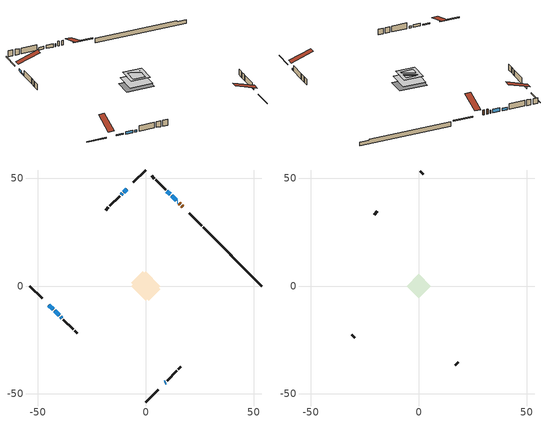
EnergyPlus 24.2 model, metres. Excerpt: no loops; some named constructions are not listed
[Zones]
conditioned space
 floor adiabatic (AdiabaticFloorConstruction): -6.73,0 0,6.73 6.73,0 0,-6.73 z0.61
 floor foundation (Slab1 construction): -6.79,1.5 -1.5,6.79 6.79,-1.5 1.5,-6.79 z-1.37
 wall outside (RimJoist1 construction): 0,-53.71 5.77,-47.94 / -53.71,0 -47.94,-5.77 / 0,53.71 -5.77,47.94 / 25.9,27.81 20.13,33.58 z0.61:0.91
 wall outside (AdiabaticWallConstruction 1): 17.09,36.62 16.58,37.13 / 15.92,37.79 15.46,38.25 z0.61:2.64
 wall outside (AdiabaticWallConstruction): 14.8,38.91 14.69,39.02 z0.61:1.83; -8.81,44.9 -10.21,43.5 / -42.19,-11.52 -40.09,-13.62 z0.61:1.63; 8.81,-44.9 9.21,-44.5 z0.61:1.17; -44.9,-8.81 -42.85,-10.86 z0.61:1.12; -10.87,42.84 -11.44,42.26 z0.61:0.97; -39.44,-14.27 -38.82,-14.89 z0.61:1.37; 14.03,39.68 11.99,41.72 z0.61:2.11; 11.33,42.38 9.82,43.89 z0.61:1.68
 wall outside (Wall1 construction): 9.86,-43.85 14.41,-39.3 / -38.17,-15.54 -33.62,-20.09 / -12.1,41.61 -16.64,37.06 / 9.16,44.55 4.62,49.09 z0.61:3.05
 wall outside (Wall2 construction): 15.06,-38.65 16.29,-37.42 / -32.97,-20.74 -31.74,-21.97 / -17.3,36.41 -18.53,35.18 / 3.96,49.75 2.73,50.98 z0.61:3.05
 wall foundation (FoundationWall1 construction): 26.55,27.16,-1.37 26.55,27.16,0.61 50.99,2.72,0.61 50.99,2.72,0.15 53.71,0,0.15 53.71,0,-1.37
 window (WindowConstruction 5): 14.8,38.91 14.69,39.02 z0.61:1.83
 window (WindowConstruction 4): -8.81,44.9 -10.21,43.5 z0.61:1.62
 window (WindowConstruction 6): 8.81,-44.9 9.21,-44.5 z0.61:1.17
 window (WindowConstruction 7): -44.9,-8.81 -42.85,-10.86 z0.61:1.12
 window (WindowConstruction 8): -10.87,42.84 -11.44,42.27 z0.61:0.97
 window (WindowConstruction): -42.19,-11.52 -40.09,-13.62 z0.61:1.62
 window (WindowConstruction 1): -39.44,-14.27 -38.83,-14.88 z0.61:1.37
 window (WindowConstruction 2): 14.03,39.68 11.99,41.72 z0.61:2.11
 window (WindowConstruction 3): 11.33,42.38 9.82,43.89 z0.61:1.68
 door (Door): 17.09,36.62 16.58,37.13 z0.61:2.64
 door (Door 1): 15.92,37.79 15.46,38.25 z0.61:2.64
 ceiling adiabatic (AdiabaticFloorConstruction): 0,-6.73 6.73,0 0,6.73 -6.73,0 z0.61
attic - vented
 floor to conditioned space (Floor1 construction Reversed): -3.69,0 0,3.69 3.69,0 0,-3.69 z3.05
 floor to conditioned space (Floor2 construction Reversed): -5.63,0 0,5.63 5.63,0 0,-5.63 z3.05
 wall outside (Wall3 construction): 16.95,-36.76 18.37,-35.34 / -31.08,-22.63 -29.66,-24.05 / -19.19,34.52 -20.61,33.1 / 2.07,51.63 0.66,53.05 z0.61:3.05
 roof outside (Roof1 construction): 8.15,-45.56,3.05 1.6,-39,6.14 -0.13,-40.73,6.14 6.43,-47.28,3.05; -45.56,-8.15,3.05 -39,-1.6,6.14 -40.73,0.13,6.14 -47.28,-6.43,3.05; -8.15,45.56,3.05 -1.6,39,6.14 0.13,40.73,6.14 -6.43,47.28,3.05; 17.74,35.97,3.05 11.19,29.41,6.14 12.91,27.69,6.14 19.47,34.24,3.05
[Material] Roughness=Rough; Thermal Absorptance=0.9
Name | Thickness {m} | Conductivity {W/m-K} | Density {kg/m3} | Specific Heat {J/kg-K} | Solar Absorptance | Visible Absorptance
ceiling loosefill ins | 0.169333 | 0.0480833 | 16.02 | 1046.75 | 0.7 | 0.7
ceiling stud and cavity | 0.1397 | 0.0764328 | 65.682 | 1177.47 | 0.7 | 0.7
ceiling stud and cavity 1 | 0.1397 | 0.558701 | 65.682 | 1177.47 | 0.7 | 0.7
gypsum board | 0.0127 | 0.160291 | 801 | 837.4 | 0.6 | 0.6
[Construction]
Floor1 construction: ceiling stud and cavity, gypsum board
Floor2 construction: ceiling loosefill ins, ceiling stud and cavity 1, gypsum board
[EnergyManagementSystem:OutputVariable] Type of Data in Variable=Summed; Update Frequency=ZoneTimestep
Name | EMS Variable | EMS Program or Subroutine | Units
Energy Management System Output Variable 1; Energy Management System Output Variable 45 | loads_htg_tot | total_loads_program | J
Energy Management System Output Variable 2; Energy Management System Output Variable 46 | loads_clg_tot | total_loads_program | J
Energy Management System Output Variable 3 | htg_unmet_hours | unmet_hours_program | hr
Energy Management System Output Variable 4 | clg_unmet_hours | unmet_hours_program | hr
Energy Management System Output Variable 5 | loads_htg_roofs | component_loads_program | J
Energy Management System Output Variable 6 | loads_htg_ceilings | component_loads_program | J
Energy Management System Output Variable 7 | loads_htg_walls | component_loads_program | J
Energy Management System Output Variable 8 | loads_htg_rim_joists | component_loads_program | J
Energy Management System Output Variable 9 | loads_htg_foundation_walls | component_loads_program | J
Energy Management System Output Variable 10 | loads_htg_doors | component_loads_program | J
Energy Management System Output Variable 11 | loads_htg_windows_conduction | component_loads_program | J
Energy Management System Output Variable 12 | loads_htg_windows_solar | component_loads_program | J
Energy Management System Output Variable 13 | loads_htg_skylights_conduction | component_loads_program | J
Energy Management System Output Variable 14 | loads_htg_skylights_solar | component_loads_program | J
Energy Management System Output Variable 15 | loads_htg_floors | component_loads_program | J
Energy Management System Output Variable 16 | loads_htg_slabs | component_loads_program | J
Energy Management System Output Variable 17 | loads_htg_internal_mass | component_loads_program | J
Energy Management System Output Variable 18 | loads_htg_infil | component_loads_program | J
Energy Management System Output Variable 19 | loads_htg_natvent | component_loads_program | J
Energy Management System Output Variable 20 | loads_htg_mechvent | component_loads_program | J
Energy Management System Output Variable 21 | loads_htg_whf | component_loads_program | J
Energy Management System Output Variable 22 | loads_htg_ducts | component_loads_program | J
Energy Management System Output Variable 23 | loads_htg_intgains | component_loads_program | J
Energy Management System Output Variable 24 | loads_htg_lighting | component_loads_program | J
Energy Management System Output Variable 25 | loads_clg_roofs | component_loads_program | J
Energy Management System Output Variable 26 | loads_clg_ceilings | component_loads_program | J
Energy Management System Output Variable 27 | loads_clg_walls | component_loads_program | J
Energy Management System Output Variable 28 | loads_clg_rim_joists | component_loads_program | J
Energy Management System Output Variable 29 | loads_clg_foundation_walls | component_loads_program | J
Energy Management System Output Variable 30 | loads_clg_doors | component_loads_program | J
Energy Management System Output Variable 31 | loads_clg_windows_conduction | component_loads_program | J
Energy Management System Output Variable 32 | loads_clg_windows_solar | component_loads_program | J
Energy Management System Output Variable 33 | loads_clg_skylights_conduction | component_loads_program | J
Energy Management System Output Variable 34 | loads_clg_skylights_solar | component_loads_program | J
Energy Management System Output Variable 35 | loads_clg_floors | component_loads_program | J
Energy Management System Output Variable 36 | loads_clg_slabs | component_loads_program | J
Energy Management System Output Variable 37 | loads_clg_internal_mass | component_loads_program | J
Energy Management System Output Variable 38 | loads_clg_infil | component_loads_program | J
Energy Management System Output Variable 39 | loads_clg_natvent | component_loads_program | J
Energy Management System Output Variable 40 | loads_clg_mechvent | component_loads_program | J
Energy Management System Output Variable 41 | loads_clg_whf | component_loads_program | J
Energy Management System Output Variable 42 | loads_clg_ducts | component_loads_program | J
Energy Management System Output Variable 43 | loads_clg_intgains | component_loads_program | J
Energy Management System Output Variable 44 | loads_clg_lighting | component_loads_program | J
[Schedule:Day:Interval]
interior lighting schedule day 3: No, 01:00, 0.0845455, 04:00, 0.0704545, 05:00, 0.0775, 06:00, 0.126818, 07:00, 0.211364, 08:00, 0.267727, 10:00, 0.288864, 11:00, 0.274773, 12:00, 0.260682, 13:00, 0.253636, 14:00, 0.246591, 15:00, 0.260682, 16:00, 0.288864, 17:00, 0.352273, 18:00, 0.457955, 19:00, 0.605909, 20:00, 0.746818, 21:00, 0.775, 22:00, 0.556591, 23:00, 0.281818, 24:00, 0.126818
interior lighting schedule day 4: No, 01:00, 0.0763636, 04:00, 0.0636364, 05:00, 0.07, 06:00, 0.114545, 07:00, 0.190909, 08:00, 0.241818, 10:00, 0.260909, 11:00, 0.248182, 12:00, 0.235455, 13:00, 0.229091, 14:00, 0.222727, 15:00, 0.235455, 16:00, 0.260909, 17:00, 0.318182, 18:00, 0.413636, 19:00, 0.547273, 20:00, 0.674545, 21:00, 0.7, 22:00, 0.502727, 23:00, 0.254545, 24:00, 0.114545
interior lighting schedule day 5: No, 01:00, 0.0727273, 04:00, 0.0606061, 05:00, 0.0666667, 06:00, 0.109091, 07:00, 0.181818, 08:00, 0.230303, 10:00, 0.248485, 11:00, 0.236364, 12:00, 0.224242, 13:00, 0.218182, 14:00, 0.212121, 15:00, 0.224242, 16:00, 0.248485, 17:00, 0.30303, 18:00, 0.393939, 19:00, 0.521212, 20:00, 0.642424, 21:00, 0.666667, 22:00, 0.478788, 23:00, 0.242424, 24:00, 0.109091
interior lighting schedule day 6: No, 01:00, 0.0745455, 04:00, 0.0621212, 05:00, 0.0683333, 06:00, 0.111818, 07:00, 0.186364, 08:00, 0.236061, 10:00, 0.254697, 11:00, 0.242273, 12:00, 0.229848, 13:00, 0.223636, 14:00, 0.217424, 15:00, 0.229848, 16:00, 0.254697, 17:00, 0.310606, 18:00, 0.403788, 19:00, 0.534242, 20:00, 0.658485, 21:00, 0.683333, 22:00, 0.490758, 23:00, 0.248485, 24:00, 0.111818
interior lighting schedule day 7: No, 01:00, 0.08, 04:00, 0.0666667, 05:00, 0.0733333, 06:00, 0.12, 07:00, 0.2, 08:00, 0.253333, 10:00, 0.273333, 11:00, 0.26, 12:00, 0.246667, 13:00, 0.24, 14:00, 0.233333, 15:00, 0.246667, 16:00, 0.273333, 17:00, 0.333333, 18:00, 0.433333, 19:00, 0.573333, 20:00, 0.706667, 21:00, 0.733333, 22:00, 0.526667, 23:00, 0.266667, 24:00, 0.12
interior lighting schedule day 8: No, 01:00, 0.0890909, 04:00, 0.0742424, 05:00, 0.0816667, 06:00, 0.133636, 07:00, 0.222727, 08:00, 0.282121, 10:00, 0.304394, 11:00, 0.289545, 12:00, 0.274697, 13:00, 0.267273, 14:00, 0.259848, 15:00, 0.274697, 16:00, 0.304394, 17:00, 0.371212, 18:00, 0.482576, 19:00, 0.638485, 20:00, 0.78697, 21:00, 0.816667, 22:00, 0.586515, 23:00, 0.29697, 24:00, 0.133636
interior lighting schedule day 9: No, 01:00, 0.0972727, 04:00, 0.0810606, 05:00, 0.0891667, 06:00, 0.145909, 07:00, 0.243182, 08:00, 0.30803, 10:00, 0.332348, 11:00, 0.316136, 12:00, 0.299924, 13:00, 0.291818, 14:00, 0.283712, 15:00, 0.299924, 16:00, 0.332348, 17:00, 0.405303, 18:00, 0.526894, 19:00, 0.697121, 20:00, 0.859242, 21:00, 0.891667, 22:00, 0.640379, 23:00, 0.324242, 24:00, 0.145909
interior lighting schedule day 10: No, 01:00, 0.105455, 04:00, 0.0878788, 05:00, 0.0966667, 06:00, 0.158182, 07:00, 0.263636, 08:00, 0.333939, 10:00, 0.360303, 11:00, 0.342727, 12:00, 0.325152, 13:00, 0.316364, 14:00, 0.307576, 15:00, 0.325152, 16:00, 0.360303, 17:00, 0.439394, 18:00, 0.571212, 19:00, 0.755758, 20:00, 0.931515, 21:00, 0.966667, 22:00, 0.694242, 23:00, 0.351515, 24:00, 0.158182
interior lighting schedule day 11: No, 01:00, 0.109091, 04:00, 0.0909091, 05:00, 0.1, 06:00, 0.163636, 07:00, 0.272727, 08:00, 0.345455, 10:00, 0.372727, 11:00, 0.354545, 12:00, 0.336364, 13:00, 0.327273, 14:00, 0.318182, 15:00, 0.336364, 16:00, 0.372727, 17:00, 0.454545, 18:00, 0.590909, 19:00, 0.781818, 20:00, 0.963636, 21:00, 1, 22:00, 0.718182, 23:00, 0.363636, 24:00, 0.163636
occupants schedule day: No, 05:00, 0.426829, 06:00, 0.719512, 07:00, 1, 08:00, 0.670732, 09:00, 0.329268, 14:00, 0.170732, 15:00, 0.231707, 16:00, 0.329268, 17:00, 0.5, 18:00, 0.670732, 19:00, 0.829268, 21:00, 1, 22:00, 0.853659, 23:00, 0.646341, 24:00, 0.426829
occupants schedule default day; clothes dryer schedule default day; cooking range schedule default day; misc plug loads schedule default day; general water use schedule default day; clothes dryer exhaust 0 schedule default day; cooling season schedule day; cooling season schedule day 2; cooling season schedule default day; exterior lighting schedule default day; natural vent schedule default day: No, 24:00, 0
clothes dryer schedule day; clothes dryer exhaust 0 schedule day: No, 01:00, 0.123457, 02:00, 0.0740741, 03:00, 0.0493827, 04:00, 0.0246914, 05:00, 0.0493827, 06:00, 0.0740741, 07:00, 0.197531, 08:00, 0.395062, 09:00, 0.592593, 10:00, 0.839506, 11:00, 0.962963, 12:00, 1, 13:00, 0.91358, 14:00, 0.82716, 15:00, 0.716049, 16:00, 0.753086, 17:00, 0.679012, 18:00, 0.666667, 20:00, 0.62963, 21:00, 0.641975, 22:00, 0.666667, 23:00, 0.54321, 24:00, 0.296296
cooking range schedule day: No, 05:00, 0.0597015, 06:00, 0.11194, 07:00, 0.171642, 08:00, 0.291045, 11:00, 0.343284, 12:00, 0.402985, 13:00, 0.462687, 14:00, 0.343284, 15:00, 0.291045, 16:00, 0.402985, 17:00, 0.567164, 18:00, 1, 19:00, 0.850746, 20:00, 0.432836, 21:00, 0.291045, 22:00, 0.231343, 23:00, 0.171642, 24:00, 0.11194
misc plug loads schedule day: No, 06:00, 0.705882, 07:00, 0.745098, 08:00, 0.803922, 15:00, 0.823529, 16:00, 0.862745, 17:00, 0.921569, 18:00, 0.980392, 19:00, 1, 20:00, 0.980392, 21:00, 0.941176, 22:00, 0.862745, 23:00, 0.784314, 24:00, 0.72549
general water use schedule day: No, 01:00, 0.315068, 03:00, 0.287671, 04:00, 0.342466, 05:00, 0.369863, 06:00, 0.520548, 07:00, 0.60274, 08:00, 0.534247, 10:00, 0.506849, 11:00, 0.465753, 14:00, 0.479452, 15:00, 0.534247, 16:00, 0.589041, 17:00, 0.69863, 18:00, 0.876712, 19:00, 0.890411, 20:00, 0.986301, 21:00, 1, 22:00, 0.863014, 23:00, 0.616438, 24:00, 0.465753
cooling season schedule day 1: No, 24:00, 1
exterior lighting schedule day: No, 01:00, 0.566667, 03:00, 0.524167, 05:00, 0.495833, 06:00, 0.5525, 07:00, 0.623333, 08:00, 0.580833, 09:00, 0.439167, 10:00, 0.354167, 12:00, 0.34, 13:00, 0.354167, 14:00, 0.396667, 15:00, 0.425, 16:00, 0.495833, 17:00, 0.623333, 18:00, 0.793333, 19:00, 0.906667, 20:00, 0.963333, 21:00, 0.991667, 22:00, 0.920833, 23:00, 0.793333, 24:00, 0.665833
exterior lighting schedule day 1: No, 01:00, 0.528571, 03:00, 0.488929, 05:00, 0.4625, 06:00, 0.515357, 07:00, 0.581429, 08:00, 0.541786, 09:00, 0.409643, 10:00, 0.330357, 12:00, 0.317143, 13:00, 0.330357, 14:00, 0.37, 15:00, 0.396429, 16:00, 0.4625, 17:00, 0.581429, 18:00, 0.74, 19:00, 0.845714, 20:00, 0.898571, 21:00, 0.925, 22:00, 0.858929, 23:00, 0.74, 24:00, 0.621071
exterior lighting schedule day 10: No, 01:00, 0.552381, 03:00, 0.510952, 05:00, 0.483333, 06:00, 0.538571, 07:00, 0.607619, 08:00, 0.56619, 09:00, 0.428095, 10:00, 0.345238, 12:00, 0.331429, 13:00, 0.345238, 14:00, 0.386667, 15:00, 0.414286, 16:00, 0.483333, 17:00, 0.607619, 18:00, 0.773333, 19:00, 0.88381, 20:00, 0.939048, 21:00, 0.966667, 22:00, 0.897619, 23:00, 0.773333, 24:00, 0.649048
exterior lighting schedule day 11: No, 01:00, 0.571429, 03:00, 0.528571, 05:00, 0.5, 06:00, 0.557143, 07:00, 0.628571, 08:00, 0.585714, 09:00, 0.442857, 10:00, 0.357143, 12:00, 0.342857, 13:00, 0.357143, 14:00, 0.4, 15:00, 0.428571, 16:00, 0.5, 17:00, 0.628571, 18:00, 0.8, 19:00, 0.914286, 20:00, 0.971429, 21:00, 1, 22:00, 0.928571, 23:00, 0.8, 24:00, 0.671429
exterior lighting schedule day 2: No, 01:00, 0.485714, 03:00, 0.449286, 05:00, 0.425, 06:00, 0.473571, 07:00, 0.534286, 08:00, 0.497857, 09:00, 0.376429, 10:00, 0.303571, 12:00, 0.291429, 13:00, 0.303571, 14:00, 0.34, 15:00, 0.364286, 16:00, 0.425, 17:00, 0.534286, 18:00, 0.68, 19:00, 0.777143, 20:00, 0.825714, 21:00, 0.85, 22:00, 0.789286, 23:00, 0.68, 24:00, 0.570714
exterior lighting schedule day 3: No, 01:00, 0.442857, 03:00, 0.409643, 05:00, 0.3875, 06:00, 0.431786, 07:00, 0.487143, 08:00, 0.453929, 09:00, 0.343214, 10:00, 0.276786, 12:00, 0.265714, 13:00, 0.276786, 14:00, 0.31, 15:00, 0.332143, 16:00, 0.3875, 17:00, 0.487143, 18:00, 0.62, 19:00, 0.708571, 20:00, 0.752857, 21:00, 0.775, 22:00, 0.719643, 23:00, 0.62, 24:00, 0.520357
exterior lighting schedule day 4: No, 01:00, 0.4, 03:00, 0.37, 05:00, 0.35, 06:00, 0.39, 07:00, 0.44, 08:00, 0.41, 09:00, 0.31, 10:00, 0.25, 12:00, 0.24, 13:00, 0.25, 14:00, 0.28, 15:00, 0.3, 16:00, 0.35, 17:00, 0.44, 18:00, 0.56, 19:00, 0.64, 20:00, 0.68, 21:00, 0.7, 22:00, 0.65, 23:00, 0.56, 24:00, 0.47
exterior lighting schedule day 5: No, 01:00, 0.380952, 03:00, 0.352381, 05:00, 0.333333, 06:00, 0.371429, 07:00, 0.419048, 08:00, 0.390476, 09:00, 0.295238, 10:00, 0.238095, 12:00, 0.228571, 13:00, 0.238095, 14:00, 0.266667, 15:00, 0.285714, 16:00, 0.333333, 17:00, 0.419048, 18:00, 0.533333, 19:00, 0.609524, 20:00, 0.647619, 21:00, 0.666667, 22:00, 0.619048, 23:00, 0.533333, 24:00, 0.447619
exterior lighting schedule day 6: No, 01:00, 0.390476, 03:00, 0.36119, 05:00, 0.341667, 06:00, 0.380714, 07:00, 0.429524, 08:00, 0.400238, 09:00, 0.302619, 10:00, 0.244048, 12:00, 0.234286, 13:00, 0.244048, 14:00, 0.273333, 15:00, 0.292857, 16:00, 0.341667, 17:00, 0.429524, 18:00, 0.546667, 19:00, 0.624762, 20:00, 0.66381, 21:00, 0.683333, 22:00, 0.634524, 23:00, 0.546667, 24:00, 0.45881
exterior lighting schedule day 7: No, 01:00, 0.419048, 03:00, 0.387619, 05:00, 0.366667, 06:00, 0.408571, 07:00, 0.460952, 08:00, 0.429524, 09:00, 0.324762, 10:00, 0.261905, 12:00, 0.251429, 13:00, 0.261905, 14:00, 0.293333, 15:00, 0.314286, 16:00, 0.366667, 17:00, 0.460952, 18:00, 0.586667, 19:00, 0.670476, 20:00, 0.712381, 21:00, 0.733333, 22:00, 0.680952, 23:00, 0.586667, 24:00, 0.492381
exterior lighting schedule day 8: No, 01:00, 0.466667, 03:00, 0.431667, 05:00, 0.408333, 06:00, 0.455, 07:00, 0.513333, 08:00, 0.478333, 09:00, 0.361667, 10:00, 0.291667, 12:00, 0.28, 13:00, 0.291667, 14:00, 0.326667, 15:00, 0.35, 16:00, 0.408333, 17:00, 0.513333, 18:00, 0.653333, 19:00, 0.746667, 20:00, 0.793333, 21:00, 0.816667, 22:00, 0.758333, 23:00, 0.653333, 24:00, 0.548333
exterior lighting schedule day 9: No, 01:00, 0.509524, 03:00, 0.47131, 05:00, 0.445833, 06:00, 0.496786, 07:00, 0.560476, 08:00, 0.522262, 09:00, 0.394881, 10:00, 0.318452, 12:00, 0.305714, 13:00, 0.318452, 14:00, 0.356667, 15:00, 0.382143, 16:00, 0.445833, 17:00, 0.560476, 18:00, 0.713333, 19:00, 0.815238, 20:00, 0.86619, 21:00, 0.891667, 22:00, 0.827976, 23:00, 0.713333, 24:00, 0.59869
[Schedule:Week:Daily]
clothes dryer exhaust 0 schedule Week Rule - Jan1-Dec31: clothes dryer exhaust 0 schedule day, clothes dryer exhaust 0 schedule day, clothes dryer exhaust 0 schedule day, clothes dryer exhaust 0 schedule day, clothes dryer exhaust 0 schedule day, clothes dryer exhaust 0 schedule day, clothes dryer exhaust 0 schedule day, clothes dryer exhaust 0 schedule default day, clothes dryer exhaust 0 schedule default day, clothes dryer exhaust 0 schedule default day, clothes dryer exhaust 0 schedule default day, clothes dryer exhaust 0 schedule default day
cooling season schedule Week Rule - Jan1-May26: cooling season schedule day, cooling season schedule day, cooling season schedule day, cooling season schedule day, cooling season schedule day, cooling season schedule day, cooling season schedule day, cooling season schedule default day, cooling season schedule default day, cooling season schedule default day, cooling season schedule default day, cooling season schedule default day
cooling season schedule Week Rule - May27-Jun2: cooling season schedule day, cooling season schedule day, cooling season schedule day, cooling season schedule day, cooling season schedule day, cooling season schedule day 1, cooling season schedule day 1, cooling season schedule default day, cooling season schedule default day, cooling season schedule default day, cooling season schedule default day, cooling season schedule default day
cooling season schedule Week Rule - Jun3-Aug25: cooling season schedule day 1, cooling season schedule day 1, cooling season schedule day 1, cooling season schedule day 1, cooling season schedule day 1, cooling season schedule day 1, cooling season schedule day 1, cooling season schedule default day, cooling season schedule default day, cooling season schedule default day, cooling season schedule default day, cooling season schedule default day
cooling season schedule Week Rule - Aug26-Sep1: cooling season schedule day 1, cooling season schedule day 1, cooling season schedule day 1, cooling season schedule day 1, cooling season schedule day 1, cooling season schedule day 1, cooling season schedule day 2, cooling season schedule default day, cooling season schedule default day, cooling season schedule default day, cooling season schedule default day, cooling season schedule default day
cooling season schedule Week Rule - Sep2-Dec31: cooling season schedule day 2, cooling season schedule day 2, cooling season schedule day 2, cooling season schedule day 2, cooling season schedule day 2, cooling season schedule day 2, cooling season schedule day 2, cooling season schedule default day, cooling season schedule default day, cooling season schedule default day, cooling season schedule default day, cooling season schedule default day
natural vent schedule Week Rule - Jan1-Dec31: natural vent schedule default day, natural vent schedule default day, natural vent schedule default day, natural vent schedule default day, natural vent schedule default day, natural vent schedule default day, natural vent schedule default day, natural vent schedule default day, natural vent schedule default day, natural vent schedule default day, natural vent schedule default day, natural vent schedule default day
[Schedule:Year]
clothes dryer exhaust 0 schedule: clothes dryer exhaust 0 schedule Week Rule - Jan1-Dec31, 1, 1, 12, 31
cooling season schedule: cooling season schedule Week Rule - Jan1-May26, 1, 1, 5, 26, cooling season schedule Week Rule - May27-Jun2, 5, 27, 6, 2, cooling season schedule Week Rule - Jun3-Aug25, 6, 3, 8, 25, cooling season schedule Week Rule - Aug26-Sep1, 8, 26, 9, 1, cooling season schedule Week Rule - Sep2-Dec31, 9, 2, 12, 31
natural vent schedule: natural vent schedule Week Rule - Jan1-Dec31, 1, 1, 12, 31
